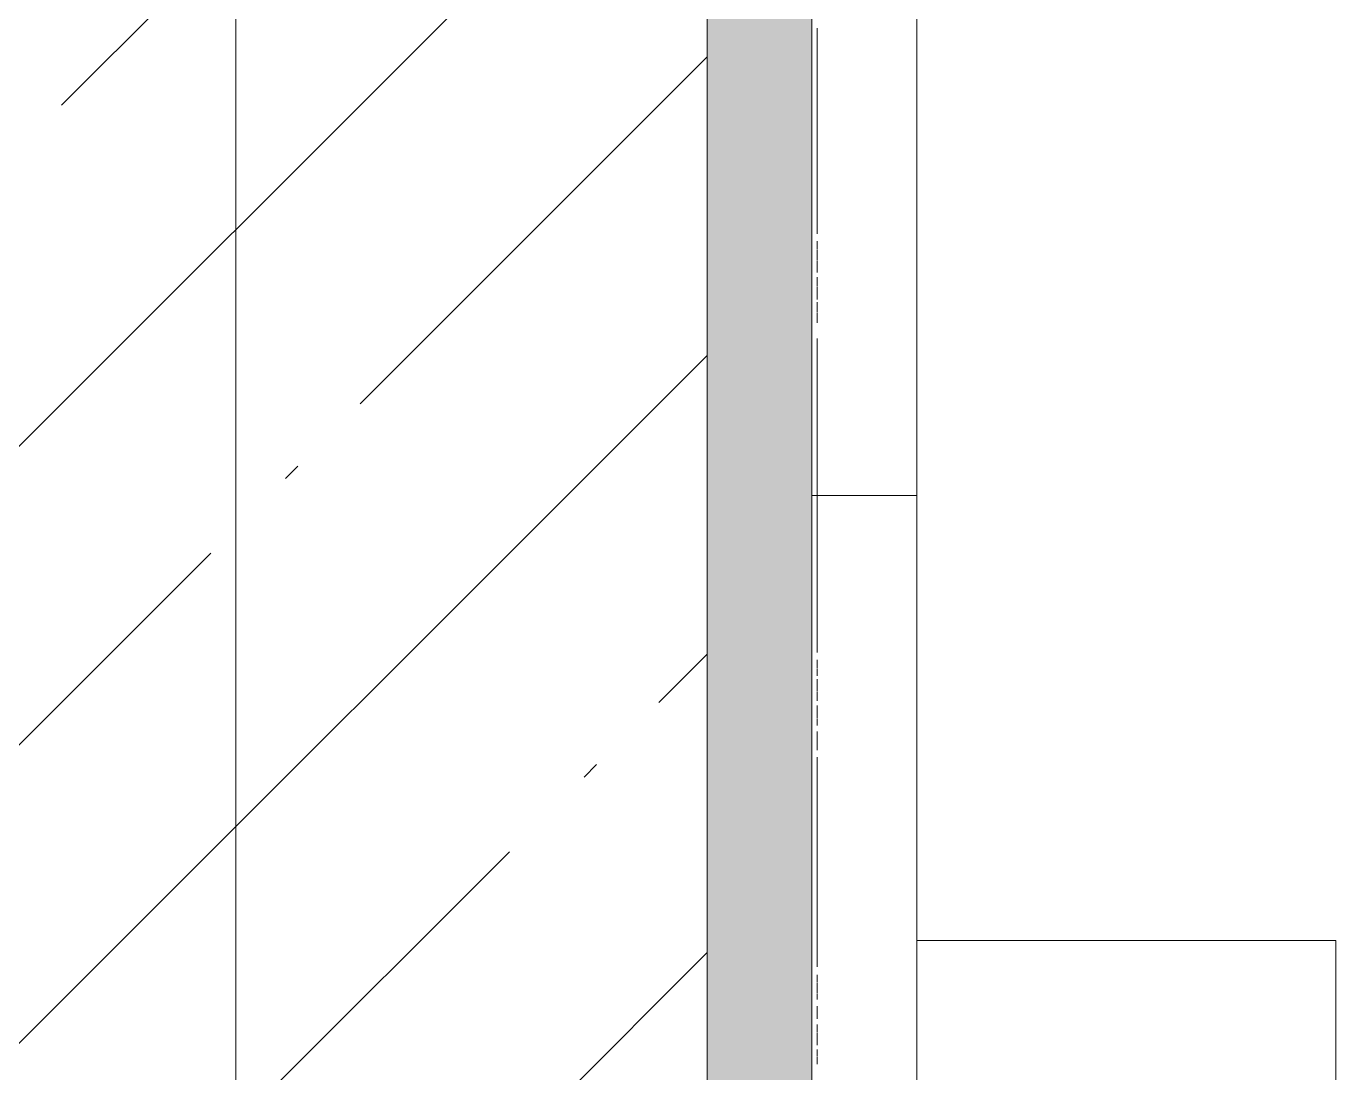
# Model space of a CAD drawing. Header units: millimetres. Extents: x 1322 to 199238, y -8553 to 29000.
# Drawn here: x 25138.7 to 25388.7, y 20144.2 to 20344.1 of the extents above; entities that cross this region are included whole.
import ezdxf

# ---------------------------------------------------------------- set-up
doc = ezdxf.new("R2010")
doc.units = ezdxf.units.MM
for name, color, linetype, lineweight in [('A-WALL', 7, 'Continuous', 9), ('I-WALL', 7, 'Continuous', 9), ('Оси', 7, 'Continuous', 9)]:
    doc.layers.add(name, color=color, linetype=linetype, lineweight=lineweight)
for name, color, linetype, lineweight, true_color in [('A-WALL-1', 7, 'Continuous', 9, 0x3c3c3c), ('A-WALL-FNSH-1', 7, 'Continuous', 9, 0x3c3c3c), ('I-FURN-1', 7, 'Continuous', 9, 0xf0f0f0)]:
    doc.layers.add(name, color=color, linetype=linetype, lineweight=lineweight, true_color=true_color)

# ---------------------------------------------------------------- blocks, each defined once
blk = doc.blocks.new('Бизиборд лего - бизиборд 1_21б-32328682-План размещения напольных электротехнических лючков и розеток 1 этажа в осях 23_1-33')
at = {"layer": 'I-FURN-1'}
for p, q in [((-765, 100), (-915, 100)), ((-915, 100), (-915, 20)), ((-915, 20), (-915, 100)), ((-915, 100), (-765, 100)), ((-1000, 20), (-1500, 20)), ((-1090, 20), (-1050, 20)), ((-1050, 20), (-1030, 20)), ((-1030, 20), (-1050, 20)), ((-1050, 20), (-1030, 20)), ((-1032.93, 20), (-1050, 20)), ((-1050, 20), (-1030, 20)), ((-1042.59, 20), (-1050, 20)), ((-1050, 20), (-1030, 20)), ((-1049.66, 20), (-1050, 20)), ((-1050, 20), (-1030, 20)), ((-1030, 20), (-1050, 20)), ((-1050, 20), (-1048.66, 20)), ((-1030, 20), (-1050, 20)), ((-1050, 20), (-1030, 20)), ((-1049.66, 20), (-1050, 20)), ((-1050, 20), (-1030, 20)), ((-1030, 20), (-1050, 20)), ((-1050, 20), (-1030, 20)), ((-1030, 20), (-1050, 20)), ((-1050, 20), (-1030, 20)), ((-1047.07, 20), (-1050, 20)), ((-1050, 20), (-1030, 20)), ((-1030, 20), (-1050, 20)), ((-1050, 20), (-1042.59, 20)), ((-1048.66, 20), (-1050, 20)), ((-1050, 20), (-1030, 20)), ((-1030, 20), (-1050, 20)), ((-1050, 20), (-1030, 20)), ((-1030, 20), (-1050, 20)), ((-1050, 20), (-1030, 20)), ((-1030, 20), (-1050, 20)), ((-1050, 20), (-1032.93, 20)), ((-1030, 20), (-1050, 20)), ((-1050, 20), (-1049.66, 20)), ((-1049.66, 20), (-1050, 20)), ((-1050, 20), (-1030, 20)), ((-1049.66, 20), (-1050, 20)), ((-1050, 20), (-1030, 20)), ((-1030, 20), (-1050, 20)), ((-1050, 20), (-1030, 20)), ((-1030, 20), (-1050, 20)), ((-1050, 20), (-1030, 20)), ((-1030, 20), (-1050, 20)), ((-1050, 20), (-1030, 20)), ((-1030, 20), (-1050, 20)), ((-1050, 20), (-1030, 20)), ((-1030, 20), (-1050, 20)), ((-1050, 20), (-1030, 20)), ((-1030, 20), (-1050, 20)), ((-1050, 20), (-1030.34, 20)), ((-1047.07, 20), (-1050, 20)), ((-1050, 20), (-1030, 20)), ((-1030, 20), (-1050, 20)), ((-1050, 20), (-1030, 20)), ((-1030, 20), (-1050, 20)), ((-1047.07, 20), (-1049.66, 20)), ((-1047.07, 20), (-1049.66, 20)), ((-1049.66, 20), (-1047.07, 20)), ((-1048.66, 20), (-1049.66, 20)), ((-1048.66, 20), (-1049.66, 20)), ((-1048.66, 20), (-1042.59, 20)), ((-1048.66, 20), (-1031.34, 20)), ((-1040, 20), (-1048.66, 20)), ((-1047.07, 20), (-1048.66, 20)), ((-1030, 20), (-1048.66, 20)), ((-1045, 20), (-1047.07, 20)), ((-1045, 20), (-1047.07, 20)), ((-1042.59, 20), (-1047.07, 20)), ((-1047.07, 20), (-1030, 20)), ((-1035, 20), (-1047.07, 20)), ((-1032.93, 20), (-1047.07, 20)), ((-1042.59, 20), (-1045, 20)), ((-1030, 20), (-1045, 20)), ((-1030, 20), (-1042.59, 20)), ((-1030, 20), (-1042.59, 20)), ((-1040, 20), (-1042.59, 20)), ((-1042.59, 20), (-1030, 20)), ((-1041.67, 20), (-1032.93, 20)), ((-1037.41, 20), (-1040, 20)), ((-1030, 20), (-1040, 20)), ((-1035, 20), (-1037.41, 20)), ((-1030, 20), (-1035, 20)), ((-1032.93, 20), (-1035, 20)), ((-1030, 20), (-1032.93, 20)), ((-1032.93, 20), (-1030, 20)), ((-1031.34, 20), (-1032.93, 20)), ((-1031.34, 20), (-1032.93, 20)), ((-1031.34, 20), (-1030.34, 20)), ((-1030, 20), (-1031.34, 20)), ((-1030.34, 20), (-1031.34, 20)), ((-1030.34, 20), (-1030, 20)), ((-1030.34, 20), (-1030, 20)), ((-1030, 20), (-1030.34, 20)), ((-1030, 20), (-1000, 20)), ((-1000, 0), (-1000, 20)), ((-1000, 20), (-1000, 0)), ((-500, 20), (-1000, 20)), ((-1000, 20), (-1000, 0)), ((-1000, 0), (-1000, 20)), ((-1000, 20), (-970, 20)), ((-970, 20), (-951.34, 20)), ((-957.41, 20), (-970, 20)), ((-970, 20), (-969.66, 20)), ((-951.34, 20), (-970, 20)), ((-970, 20), (-951.34, 20)), ((-951.34, 20), (-970, 20)), ((-970, 20), (-969.66, 20)), ((-968.66, 20), (-970, 20)), ((-970, 20), (-951.34, 20)), ((-951.34, 20), (-970, 20)), ((-970, 20), (-951.34, 20)), ((-951.34, 20), (-970, 20)), ((-970, 20), (-951.34, 20)), ((-968.66, 20), (-970, 20)), ((-970, 20), (-969.66, 20)), ((-951.34, 20), (-970, 20)), ((-970, 20), (-951.34, 20)), ((-969.66, 20), (-970, 20)), ((-970, 20), (-965, 20)), ((-951.34, 20), (-970, 20)), ((-970, 20), (-951.34, 20)), ((-951.34, 20), (-970, 20)), ((-970, 20), (-951.34, 20)), ((-951.34, 20), (-970, 20)), ((-970, 20), (-951.34, 20)), ((-951.34, 20), (-970, 20)), ((-970, 20), (-951.34, 20)), ((-955, 20), (-970, 20)), ((-970, 20), (-955, 20)), ((-968.66, 20), (-970, 20)), ((-970, 20), (-955, 20)), ((-960, 20), (-970, 20)), ((-970, 20), (-965, 20)), ((-951.34, 20), (-970, 20)), ((-970, 20), (-951.34, 20)), ((-951.34, 20), (-970, 20)), ((-970, 20), (-968.66, 20)), ((-967.07, 20), (-970, 20)), ((-970, 20), (-951.34, 20)), ((-952.93, 20), (-970, 20)), ((-970, 20), (-951.34, 20)), ((-951.34, 20), (-970, 20)), ((-970, 20), (-951.34, 20)), ((-951.34, 20), (-970, 20)), ((-970, 20), (-951.34, 20)), ((-951.34, 20), (-970, 20)), ((-970, 20), (-951.34, 20)), ((-951.34, 20), (-970, 20)), ((-970, 20), (-960, 20)), ((-968.66, 20), (-970, 20)), ((-970, 20), (-951.34, 20)), ((-951.34, 20), (-970, 20)), ((-970, 20), (-950, 20)), ((-950, 20), (-970, 20)), ((-969.66, 20), (-957.41, 20)), ((-969.66, 20), (-951.34, 20)), ((-969.66, 20), (-968.66, 20)), ((-968.66, 20), (-969.66, 20)), ((-968.66, 20), (-965.55, 20)), ((-951.34, 20), (-968.66, 20)), ((-951.34, 20), (-968.66, 20)), ((-968.66, 20), (-967.07, 20)), ((-965, 20), (-968.66, 20)), ((-951.34, 20), (-968.66, 20)), ((-968.66, 20), (-962.59, 20)), ((-962.59, 20), (-968.66, 20)), ((-967.07, 20), (-965, 20)), ((-965, 20), (-967.07, 20)), ((-965, 20), (-960.79, 20)), ((-965, 20), (-962.59, 20)), ((-962.59, 20), (-965, 20)), ((-965, 20), (-951.34, 20)), ((-965, 20), (-951.34, 20)), ((-962.59, 20), (-965, 20)), ((-962.59, 20), (-960, 20)), ((-960, 20), (-962.59, 20)), ((-962.59, 20), (-952.93, 20)), ((-960, 20), (-962.59, 20)), ((-951.34, 20), (-962.59, 20)), ((-960, 20), (-956.03, 20)), ((-960, 20), (-955, 20)), ((-957.41, 20), (-960, 20)), ((-951.34, 20), (-960, 20)), ((-957.41, 20), (-960, 20)), ((-960, 20), (-951.34, 20)), ((-951.34, 20), (-957.41, 20)), ((-957.41, 20), (-955, 20)), ((-955, 20), (-957.41, 20)), ((-955, 20), (-957.41, 20)), ((-955, 20), (-951.34, 20)), ((-955, 20), (-951.34, 20)), ((-955, 20), (-952.93, 20)), ((-951.34, 20), (-955, 20)), ((-951.34, 20), (-955, 20)), ((-955, 20), (-951.34, 20)), ((-955, 20), (-951.34, 20)), ((-951.34, 20), (-955, 20)), ((-952.93, 20), (-951.34, 20)), ((-952.93, 20), (-951.34, 20)), ((-951.34, 20), (-952.93, 20)), ((-951.34, 20), (-951.26, 20)), ((-951.26, 20), (-951.34, 20)), ((-951.34, 20), (-951.26, 20)), ((-951.26, 20), (-951.34, 20)), ((-951.34, 20), (-951.26, 20)), ((-951.26, 20), (-951.34, 20)), ((-951.34, 20), (-951.26, 20)), ((-951.26, 20), (-951.34, 20)), ((-951.34, 20), (-951.26, 20)), ((-951.26, 20), (-951.34, 20)), ((-951.34, 20), (-951.26, 20)), ((-951.26, 20), (-951.34, 20)), ((-951.34, 20), (-951.26, 20)), ((-951.26, 20), (-951.34, 20)), ((-951.34, 20), (-951.26, 20)), ((-951.26, 20), (-951.34, 20)), ((-951.34, 20), (-951.26, 20)), ((-951.26, 20), (-951.34, 20)), ((-951.34, 20), (-951.26, 20)), ((-951.26, 20), (-951.34, 20)), ((-951.34, 20), (-951.26, 20)), ((-951.26, 20), (-951.34, 20)), ((-951.34, 20), (-951.26, 20)), ((-951.26, 20), (-951.34, 20)), ((-951.34, 20), (-951.26, 20)), ((-951.26, 20), (-951.34, 20)), ((-951.34, 20), (-951.26, 20)), ((-951.26, 20), (-951.34, 20)), ((-951.34, 20), (-951.26, 20)), ((-951.26, 20), (-951.34, 20)), ((-951.34, 20), (-951.26, 20)), ((-951.26, 20), (-951.34, 20)), ((-951.34, 20), (-951.26, 20)), ((-951.26, 20), (-951.34, 20)), ((-951.34, 20), (-951.26, 20)), ((-951.26, 20), (-951.34, 20)), ((-951.34, 20), (-951.26, 20)), ((-951.26, 20), (-951.34, 20)), ((-951.34, 20), (-951.26, 20)), ((-951.26, 20), (-951.34, 20)), ((-951.34, 20), (-951.26, 20)), ((-951.26, 20), (-951.34, 20)), ((-951.34, 20), (-951.26, 20)), ((-951.26, 20), (-951.34, 20)), ((-951.34, 20), (-951.26, 20)), ((-951.26, 20), (-951.34, 20)), ((-951.34, 20), (-951.26, 20)), ((-951.26, 20), (-951.34, 20)), ((-951.34, 20), (-951.26, 20)), ((-951.26, 20), (-951.34, 20)), ((-951.34, 20), (-951.26, 20)), ((-951.26, 20), (-951.34, 20)), ((-951.26, 20), (-950, 20)), ((-950, 20), (-951.26, 20)), ((-951.26, 20), (-950, 20)), ((-950, 20), (-951.26, 20)), ((-951.26, 20), (-950, 20)), ((-950, 20), (-951.26, 20)), ((-951.26, 20), (-950, 20)), ((-950, 20), (-951.26, 20)), ((-951.26, 20), (-950, 20)), ((-950, 20), (-951.26, 20)), ((-951.26, 20), (-950, 20)), ((-950, 20), (-951.26, 20)), ((-951.26, 20), (-950, 20)), ((-950, 20), (-951.26, 20)), ((-951.26, 20), (-950, 20)), ((-950.34, 20), (-951.26, 20)), ((-951.26, 20), (-950, 20)), ((-950, 20), (-951.26, 20)), ((-951.26, 20), (-950, 20)), ((-950, 20), (-951.26, 20)), ((-951.26, 20), (-950, 20)), ((-950, 20), (-951.26, 20)), ((-951.26, 20), (-950, 20)), ((-950, 20), (-951.26, 20)), ((-951.26, 20), (-950, 20)), ((-950, 20), (-951.26, 20)), ((-951.26, 20), (-950.34, 20)), ((-950, 20), (-951.26, 20)), ((-951.26, 20), (-950, 20)), ((-950, 20), (-951.26, 20)), ((-951.26, 20), (-950, 20)), ((-950, 20), (-951.26, 20)), ((-951.26, 20), (-950, 20)), ((-950, 20), (-951.26, 20)), ((-951.26, 20), (-950, 20)), ((-950, 20), (-951.26, 20)), ((-951.26, 20), (-950.34, 20)), ((-950.34, 20), (-951.26, 20)), ((-951.26, 20), (-950, 20)), ((-950, 20), (-951.26, 20)), ((-951.26, 20), (-950, 20)), ((-950, 20), (-951.26, 20)), ((-951.26, 20), (-950, 20)), ((-950, 20), (-951.26, 20)), ((-951.26, 20), (-950, 20)), ((-950, 20), (-951.26, 20)), ((-951.26, 20), (-950, 20)), ((-950, 20), (-951.26, 20)), ((-951.26, 20), (-950, 20)), ((-950, 20), (-951.26, 20)), ((-951.26, 20), (-950, 20)), ((-950, 20), (-951.26, 20)), ((-950, 20), (-950.34, 20)), ((-950.34, 20), (-950, 20)), ((-950.34, 20), (-950, 20)), ((-950, 20), (-950.34, 20)), ((-950, 20), (-915, 20)), ((-915, 20), (-910, 20)), ((-915, 20), (-910, 20)), ((-910, 20), (-915, 20)), ((-910, 20), (-907.07, 20)), ((-908.66, 20), (-910, 20)), ((-910, 20), (-900, 20)), ((-890, 20), (-910, 20)), ((-910, 20), (-890, 20)), ((-890, 20), (-910, 20)), ((-910, 20), (-890, 20)), ((-890, 20), (-910, 20)), ((-910, 20), (-890, 20)), ((-890, 20), (-910, 20)), ((-910, 20), (-890, 20)), ((-909.66, 20), (-910, 20)), ((-910, 20), (-890, 20)), ((-890, 20), (-910, 20)), ((-910, 20), (-890, 20)), ((-890, 20), (-910, 20)), ((-910, 20), (-891.34, 20)), ((-909.66, 20), (-910, 20)), ((-910, 20), (-905, 20)), ((-900, 20), (-910, 20)), ((-910, 20), (-909.66, 20)), ((-890, 20), (-910, 20)), ((-910, 20), (-890, 20)), ((-890, 20), (-910, 20)), ((-910, 20), (-908.66, 20)), ((-900, 20), (-910, 20)), ((-910, 20), (-890, 20)), ((-890, 20), (-910, 20)), ((-910, 20), (-908.66, 20)), ((-890, 20), (-910, 20)), ((-910, 20), (-890, 20)), ((-890, 20), (-910, 20)), ((-910, 20), (-890, 20)), ((-890, 20), (-910, 20)), ((-910, 20), (-891.34, 20)), ((-900, 20), (-910, 20)), ((-910, 20), (-890, 20)), ((-890, 20), (-910, 20)), ((-910, 20), (-890, 20)), ((-890, 20), (-910, 20)), ((-910, 20), (-890.34, 20)), ((-895, 20), (-910, 20)), ((-910, 20), (-890, 20)), ((-890, 20), (-910, 20)), ((-910, 20), (-890, 20)), ((-909.66, 20), (-910, 20)), ((-910, 20), (-890, 20)), ((-890, 20), (-910, 20)), ((-910, 20), (-892.93, 20)), ((-907.07, 20), (-910, 20)), ((-910, 20), (-890, 20)), ((-890, 20), (-910, 20)), ((-910, 20), (-890, 20)), ((-890, 20), (-910, 20)), ((-900, 20), (-909.66, 20)), ((-908.66, 20), (-909.66, 20)), ((-909.66, 20), (-907.07, 20)), ((-907.07, 20), (-909.66, 20)), ((-902.59, 20), (-908.66, 20)), ((-907.07, 20), (-908.66, 20)), ((-908.66, 20), (-907.07, 20)), ((-908.66, 20), (-902.59, 20)), ((-908.46, 20), (-903.7, 20)), ((-908.46, 20), (-903.7, 20)), ((-903.7, 20), (-908.46, 20)), ((-907.07, 20), (-905, 20)), ((-905, 20), (-907.07, 20)), ((-907.07, 20), (-890, 20)), ((-907.07, 20), (-905, 20)), ((-902.59, 20), (-907.07, 20)), ((-890, 20), (-907.07, 20)), ((-905, 20), (-897.41, 20)), ((-902.59, 20), (-905, 20)), ((-905, 20), (-902.59, 20)), ((-905, 20), (-890, 20)), ((-902.59, 20), (-900, 20)), ((-900, 20), (-902.59, 20)), ((-900, 20), (-902.59, 20)), ((-902.59, 20), (-897.41, 20)), ((-902.59, 20), (-900, 20)), ((-900, 20), (-902.59, 20)), ((-902.59, 20), (-900, 20)), ((-900, 20), (-902.59, 20)), ((-897.41, 20), (-900, 20)), ((-900, 20), (-897.41, 20)), ((-890, 20), (-900, 20)), ((-897.41, 20), (-900, 20)), ((-890, 20), (-900, 20)), ((-897.41, 20), (-900, 20)), ((-900, 20), (-895, 20)), ((-890, 20), (-900, 20)), ((-897.41, 20), (-900, 20)), ((-898.94, 20), (-895, 20)), ((-898.94, 20), (-895, 20)), ((-895, 20), (-898.94, 20)), ((-897.41, 20), (-890, 20)), ((-892.93, 20), (-897.41, 20)), ((-897.41, 20), (-891.34, 20)), ((-895, 20), (-897.41, 20)), ((-897.41, 20), (-892.93, 20)), ((-890, 20), (-897.41, 20)), ((-895, 20), (-897.41, 20)), ((-892.93, 20), (-895, 20)), ((-895, 20), (-890, 20)), ((-890, 20), (-895, 20)), ((-892.93, 20), (-895, 20)), ((-894.18, 20), (-891.34, 20)), ((-894.18, 20), (-891.34, 20)), ((-891.34, 20), (-894.18, 20)), ((-890, 20), (-892.93, 20)), ((-891.34, 20), (-892.93, 20)), ((-892.93, 20), (-891.34, 20)), ((-891.34, 20), (-892.93, 20)), ((-892.93, 20), (-890, 20)), ((-891.34, 20), (-890, 20)), ((-891.34, 20), (-890.34, 20)), ((-890.34, 20), (-891.34, 20)), ((-891.34, 20), (-890, 20)), ((-891.34, 20), (-890, 20)), ((-890.34, 20), (-891.34, 20)), ((-890.34, 20), (-890, 20)), ((-890, 20), (-890.34, 20)), ((-890.34, 20), (-890, 20)), ((-890, 20), (-890.34, 20)), ((-1500, 0), (-1000, 0)), ((-1050, 0), (-1089.25, 0)), ((-1030, 0), (-1050, 0)), ((-1050, 0), (-1030, 0)), ((-1030, 0), (-1050, 0)), ((-1050, 0), (-1030, 0)), ((-1042.59, 0), (-1050, 0)), ((-1050, 0), (-1030.34, 0)), ((-1030, 0), (-1050, 0)), ((-1050, 0), (-1030, 0)), ((-1032.93, 0), (-1050, 0)), ((-1050, 0), (-1042.59, 0)), ((-1030, 0), (-1050, 0)), ((-1050, 0), (-1030, 0)), ((-1030, 0), (-1050, 0)), ((-1050, 0), (-1048.66, 0)), ((-1037.41, 0), (-1050, 0)), ((-1050, 0), (-1037.41, 0)), ((-1030, 0), (-1050, 0)), ((-1050, 0), (-1030, 0)), ((-1030, 0), (-1050, 0)), ((-1050, 0), (-1030, 0)), ((-1030, 0), (-1050, 0)), ((-1050, 0), (-1030, 0)), ((-1040, 0), (-1050, 0)), ((-1050, 0), (-1030, 0)), ((-1035, 0), (-1050, 0)), ((-1050, 0), (-1030, 0)), ((-1030, 0), (-1050, 0)), ((-1050, 0), (-1030, 0)), ((-1030.34, 0), (-1050, 0)), ((-1050, 0), (-1030, 0)), ((-1030, 0), (-1050, 0)), ((-1050, 0), (-1030, 0)), ((-1042.59, 0), (-1048.66, 0)), ((-1048.66, 0), (-1030, 0)), ((-1030, 0), (-1042.59, 0)), ((-1042.59, 0), (-1030, 0)), ((-1037.41, 0), (-1041.67, 0)), ((-1030, 0), (-1040, 0)), ((-1030, 0), (-1037.41, 0)), ((-1037.41, 0), (-1030, 0)), ((-1032.93, 0), (-1036.91, 0)), ((-1032.93, 0), (-1035, 0)), ((-1030, 0), (-1032.93, 0)), ((-1031.34, 0), (-1032.93, 0)), ((-1030.34, 0), (-1031.34, 0)), ((-1030.34, 0), (-1030, 0)), ((-1030, 0), (-1030.34, 0)), ((-1030, 0), (-1030.34, 0)), ((-970, 0), (-1030, 0)), ((-1000, 0), (-500, 0)), ((-969.66, 0), (-970, 0)), ((-970, 0), (-960, 0)), ((-968.66, 0), (-970, 0)), ((-970, 0), (-951.34, 0)), ((-951.34, 0), (-970, 0)), ((-970, 0), (-951.34, 0)), ((-951.34, 0), (-970, 0)), ((-970, 0), (-951.34, 0)), ((-967.07, 0), (-970, 0)), ((-970, 0), (-957.41, 0)), ((-951.34, 0), (-970, 0)), ((-970, 0), (-965, 0)), ((-951.34, 0), (-970, 0)), ((-970, 0), (-951.34, 0)), ((-951.34, 0), (-970, 0)), ((-970, 0), (-951.34, 0)), ((-951.34, 0), (-970, 0)), ((-970, 0), (-951.34, 0)), ((-951.34, 0), (-970, 0)), ((-970, 0), (-951.34, 0)), ((-951.34, 0), (-970, 0)), ((-970, 0), (-951.34, 0)), ((-951.34, 0), (-970, 0)), ((-970, 0), (-957.41, 0)), ((-951.34, 0), (-970, 0)), ((-970, 0), (-951.34, 0)), ((-951.34, 0), (-970, 0)), ((-970, 0), (-951.34, 0)), ((-969.66, 0), (-970, 0)), ((-970, 0), (-968.66, 0)), ((-950, 0), (-970, 0)), ((-970, 0), (-950, 0)), ((-960, 0), (-969.66, 0)), ((-957.41, 0), (-969.66, 0)), ((-965.55, 0), (-968.66, 0)), ((-951.34, 0), (-968.66, 0)), ((-968.66, 0), (-952.93, 0)), ((-951.34, 0), (-967.07, 0)), ((-960.79, 0), (-965, 0)), ((-965, 0), (-951.34, 0)), ((-956.03, 0), (-960, 0)), ((-952.93, 0), (-960, 0)), ((-960, 0), (-952.93, 0)), ((-957.41, 0), (-951.34, 0)), ((-957.41, 0), (-955, 0)), ((-951.34, 0), (-957.41, 0)), ((-951.34, 0), (-955, 0)), ((-955, 0), (-952.93, 0)), ((-951.34, 0), (-952.93, 0)), ((-952.93, 0), (-951.34, 0)), ((-952.93, 0), (-951.34, 0)), ((-952.93, 0), (-951.34, 0)), ((-951.26, 0), (-951.34, 0)), ((-951.34, 0), (-951.26, 0)), ((-951.26, 0), (-951.34, 0)), ((-951.34, 0), (-951.26, 0)), ((-951.26, 0), (-951.34, 0)), ((-951.34, 0), (-951.26, 0)), ((-951.26, 0), (-951.34, 0)), ((-951.34, 0), (-951.26, 0)), ((-951.26, 0), (-951.34, 0)), ((-951.34, 0), (-951.26, 0)), ((-951.26, 0), (-951.34, 0)), ((-951.34, 0), (-951.26, 0)), ((-951.26, 0), (-951.34, 0)), ((-951.34, 0), (-951.26, 0)), ((-951.26, 0), (-951.34, 0)), ((-951.34, 0), (-951.26, 0)), ((-951.26, 0), (-951.34, 0)), ((-951.34, 0), (-951.26, 0)), ((-951.26, 0), (-951.34, 0)), ((-951.34, 0), (-951.26, 0)), ((-951.26, 0), (-951.34, 0)), ((-951.34, 0), (-951.26, 0)), ((-951.26, 0), (-951.34, 0)), ((-951.34, 0), (-951.26, 0)), ((-951.26, 0), (-951.34, 0)), ((-951.34, 0), (-951.26, 0)), ((-951.26, 0), (-951.34, 0)), ((-951.34, 0), (-951.26, 0)), ((-951.26, 0), (-951.34, 0)), ((-951.34, 0), (-951.26, 0)), ((-950, 0), (-951.26, 0)), ((-951.26, 0), (-950, 0)), ((-950, 0), (-951.26, 0)), ((-951.26, 0), (-950, 0)), ((-950, 0), (-951.26, 0)), ((-951.26, 0), (-950, 0)), ((-950, 0), (-951.26, 0)), ((-951.26, 0), (-950, 0)), ((-950, 0), (-951.26, 0)), ((-951.26, 0), (-950, 0)), ((-950, 0), (-951.26, 0)), ((-951.26, 0), (-950, 0)), ((-950, 0), (-951.26, 0)), ((-951.26, 0), (-950, 0)), ((-950, 0), (-951.26, 0)), ((-951.26, 0), (-950, 0)), ((-950, 0), (-951.26, 0)), ((-951.26, 0), (-950, 0)), ((-950, 0), (-951.26, 0)), ((-951.26, 0), (-950, 0)), ((-950, 0), (-951.26, 0)), ((-951.26, 0), (-950, 0)), ((-950, 0), (-951.26, 0)), ((-951.26, 0), (-950, 0)), ((-950, 0), (-951.26, 0)), ((-951.26, 0), (-950, 0)), ((-950, 0), (-951.26, 0)), ((-951.26, 0), (-950.34, 0)), ((-950, 0), (-951.26, 0)), ((-951.26, 0), (-950, 0)), ((-950.34, 0), (-950, 0)), ((-910, 0), (-950, 0)), ((-909.66, 0), (-910, 0)), ((-910, 0), (-907.07, 0)), ((-891.34, 0), (-910, 0)), ((-910, 0), (-905, 0)), ((-890, 0), (-910, 0)), ((-910, 0), (-890, 0)), ((-890, 0), (-910, 0)), ((-910, 0), (-890, 0)), ((-895, 0), (-910, 0)), ((-910, 0), (-908.66, 0)), ((-890, 0), (-910, 0)), ((-910, 0), (-890, 0)), ((-909.66, 0), (-910, 0)), ((-910, 0), (-890, 0)), ((-890, 0), (-910, 0)), ((-910, 0), (-890.34, 0)), ((-890, 0), (-910, 0)), ((-910, 0), (-890, 0)), ((-890, 0), (-910, 0)), ((-910, 0), (-890, 0)), ((-890, 0), (-910, 0)), ((-910, 0), (-890, 0)), ((-890, 0), (-910, 0)), ((-910, 0), (-890, 0)), ((-890, 0), (-910, 0)), ((-910, 0), (-890, 0)), ((-890, 0), (-910, 0)), ((-910, 0), (-890, 0)), ((-909.66, 0), (-910, 0)), ((-910, 0), (-890, 0)), ((-890, 0), (-910, 0)), ((-910, 0), (-890, 0)), ((-890.34, 0), (-909.66, 0)), ((-897.41, 0), (-909.66, 0)), ((-908.66, 0), (-909.66, 0)), ((-908.66, 0), (-892.93, 0)), ((-895, 0), (-908.66, 0)), ((-903.7, 0), (-908.46, 0)), ((-907.07, 0), (-902.59, 0)), ((-905, 0), (-895, 0)), ((-900, 0), (-902.59, 0)), ((-902.59, 0), (-890.34, 0)), ((-895, 0), (-898.94, 0)), ((-890, 0), (-897.41, 0)), ((-895, 0), (-890, 0)), ((-890, 0), (-895, 0)), ((-892.93, 0), (-895, 0)), ((-891.34, 0), (-894.18, 0)), ((-892.93, 0), (-890, 0)), ((-890, 0), (-892.93, 0)), ((-890, 0), (-891.34, 0)), ((-890, 0), (-890.34, 0)), ((-890.34, 0), (-890, 0)), ((-890.34, 0), (-890, 0))]:
    blk.add_line(p, q, dxfattribs=at)

msp = doc.modelspace()

# ---------------------------------------------------------------- hatches: boundary and pattern name
at = {"layer": 'I-WALL'}
h = msp.add_hatch(dxfattribs=at)
h.set_pattern_fill('FP_2', color=256, style=0, pattern_type=2)
h.set_pattern_definition([(45, (-75531.33, 0), (-57.024626, 57.024626), []), (45, (-75474.3, 0), (-57.024626, 57.024626), [100.806, -20.161, 3.353, -16.808])])
h.paths.add_polyline_path([(25141.41, 17750), (25268.67, 17750), (25268.67, 21400), (25048.67, 21400), (25048.67, 17750)])
h = msp.add_hatch(dxfattribs=at)
h.set_pattern_fill('FP_31', color=256, style=0, pattern_type=2)
h.set_pattern_definition([(0, (-75531.326, 0), (121.92, 30.48), [10.058, -81.382, 10.058, -81.382, -487.68]), (0, (-75531.326, 0), (121.92, 30.48), [-182.88, 10.058, -172.822, 10.058, -81.382, -213.36]), (0, (-75531.326, 0), (121.92, 30.48), [-457.2, 10.058, -50.902, 10.058, -142.342]), (120, (-75485.606, 15.24), (-87.356454, 90.345817), [10.058, -81.382, 10.058, -81.382, -487.68]), (120, (-75485.606, 15.24), (-87.356454, 90.345817), [-182.88, 10.058, -172.822, 10.058, -81.382, -213.36]), (120, (-75485.606, 15.24), (-87.356454, 90.345817), [-457.2, 10.058, -50.902, 10.058, -142.342]), (240, (-75470.366, 76.2), (-34.563546, -120.825817), [10.058, -81.382, 10.058, -81.382, -487.68]), (240, (-75470.366, 76.2), (-34.563546, -120.825817), [-182.88, 10.058, -172.822, 10.058, -81.382, -213.36]), (240, (-75470.366, 76.2), (-34.563546, -120.825817), [-457.2, 10.058, -50.902, 10.058, -142.342])])
h.paths.add_polyline_path([(25288.67, 17750), (25288.67, 20791.5), (25268.67, 20791.5), (25268.67, 17750)])

# ---------------------------------------------------------------- linework, layer by layer
at = {"layer": 'A-WALL'}
for p, q in [((25288.67, 20304.5), (25288.67, 20343.75)), ((25288.67, 20297.09), (25288.67, 20303.16)), ((25288.67, 20291.91), (25288.67, 20296.17)), ((25288.67, 20287.43), (25288.67, 20291.41)), ((25288.67, 20224.5), (25288.67, 20284.5)), ((25288.67, 20220.05), (25288.67, 20223.16)), ((25288.67, 20215.29), (25288.67, 20219.5)), ((25288.67, 20210.53), (25288.67, 20214.5)), ((25288.67, 20205.84), (25288.67, 20209.5)), ((25288.67, 20164.5), (25288.67, 20204.5)), ((25288.67, 20158.2), (25288.67, 20162.96)), ((25288.67, 20154.5), (25288.67, 20157.09)), ((25288.67, 20149.5), (25288.67, 20153.44)), ((25288.67, 20145.84), (25288.67, 20148.68))]:
    msp.add_line(p, q, dxfattribs=at)
at = {"layer": 'A-WALL-1'}
msp.add_line((25268.67, 17530), (25268.67, 21400), dxfattribs=at)
at = {"layer": 'A-WALL-FNSH-1'}
for p, q in [((25289.67, 20304.48), (25289.67, 20343.75)), ((25289.67, 20301.57), (25289.67, 20303.08)), ((25289.67, 20299.5), (25289.67, 20301.47)), ((25289.67, 20297.09), (25289.67, 20299.38)), ((25289.67, 20294.5), (25289.67, 20296.17)), ((25289.67, 20291.91), (25289.67, 20294.37)), ((25289.67, 20289.5), (25289.67, 20291.41)), ((25289.67, 20287.43), (25289.67, 20289.4)), ((25289.67, 20224.48), (25289.67, 20284.5)), ((25289.67, 20221.57), (25289.67, 20223.08)), ((25289.67, 20220.05), (25289.67, 20221.47)), ((25289.67, 20217.09), (25289.67, 20219.38)), ((25289.67, 20215.29), (25289.67, 20216.96)), ((25289.67, 20211.91), (25289.67, 20214.37)), ((25289.67, 20210.53), (25289.67, 20211.79)), ((25289.67, 20207.43), (25289.67, 20209.4)), ((25289.67, 20205.84), (25289.67, 20207.35)), ((25289.67, 20164.48), (25289.67, 20204.5)), ((25289.67, 20161.57), (25289.67, 20162.96)), ((25289.67, 20159.5), (25289.67, 20161.47)), ((25289.67, 20158.2), (25289.67, 20159.38)), ((25289.67, 20154.5), (25289.67, 20156.96)), ((25289.67, 20151.91), (25289.67, 20153.44)), ((25289.67, 20149.5), (25289.67, 20151.79)), ((25289.67, 20147.43), (25289.67, 20148.68)), ((25289.67, 20145.84), (25289.67, 20147.35))]:
    msp.add_line(p, q, dxfattribs=at)
at = {"layer": 'Оси'}
msp.add_line((25178.67, 19528.29), (25178.67, 22028.29), dxfattribs=at)

# ---------------------------------------------------------------- block references
at = {"layer": 'I-FURN-1', "rotation": 270.0000000000001}
msp.add_blockref('Бизиборд лего - бизиборд 1_21б-32328682-План размещения напольных электротехнических лючков и розеток 1 этажа в осях 23_1-33', (25288.67, 19254.5), dxfattribs=at)

doc.saveas('drawing.dxf')
